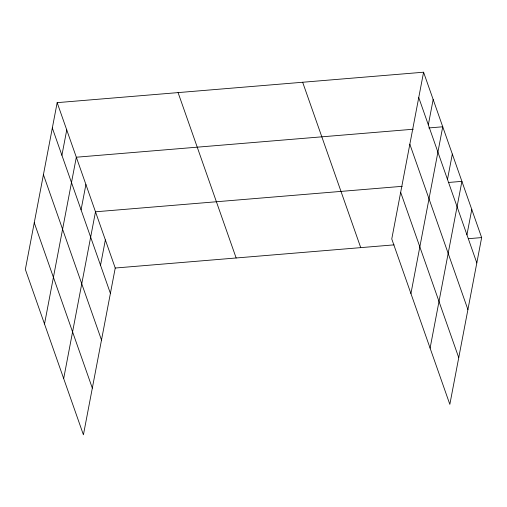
<?xml version="1.0" encoding="UTF-8"?>
<svg xmlns="http://www.w3.org/2000/svg" width="507" height="507" viewBox="0 0 507 507"><rect width="100%" height="100%" fill="white"/><g stroke="black" fill="none" stroke-linecap="round" stroke-linejoin="round"><path stroke-width="0.76" d="M57.164 102.648L25.35 269.413L83.421 434.791L115.235 268.026L57.164 102.648L423.579 72.209L481.65 237.587L449.836 404.352L391.765 238.974L423.579 72.209M61.911 155.281L66.747 129.931M44.515 323.986L76.323 157.221L413.287 129.228M81.069 209.854L85.905 184.51M63.679 378.564L95.487 211.799L402.222 186.316M100.525 265.256L105.361 239.912M428.326 124.842L433.162 99.499M410.93 293.547L442.744 126.782L428.789 127.941M447.491 179.415L452.326 154.071M430.094 348.125L461.909 181.36L448.727 182.45M466.941 234.817L471.776 209.473M115.235 268.026L394.059 244.862M468.474 238.683L481.65 237.587M418.744 97.553L476.814 262.937M409.84 144.222L467.91 309.6M400.669 192.305L458.74 357.682M302.66 82.254L360.731 247.631M178.077 92.604L236.148 257.981M52.329 127.992L110.399 293.369M43.425 174.662L101.495 340.039M34.254 222.744L92.325 388.121"/></g></svg>
